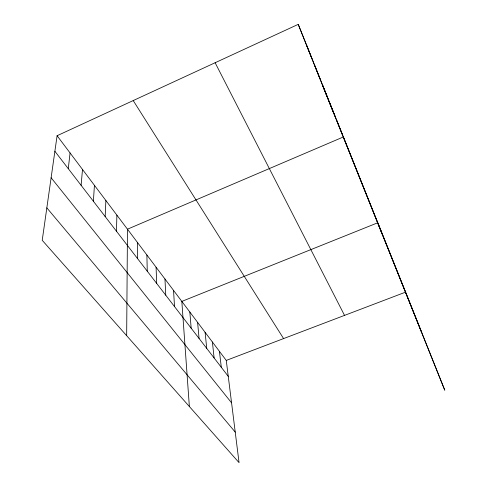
<?xml version="1.0" encoding="UTF-8"?>
<svg xmlns="http://www.w3.org/2000/svg" width="487" height="487" viewBox="0 0 487 487"><rect width="100%" height="100%" fill="white"/><g stroke="black" fill="none" stroke-linecap="round" stroke-linejoin="round"><path stroke-width="0.73" d="M126.669 335.695L127.466 229.194L343.372 136.957L382.143 234.016M116.478 231.24L116.886 215.138M105.174 216.563L105.88 200.528M93.388 201.265L94.429 185.316M81.104 185.316L82.504 169.47M68.277 168.672L70.067 152.955M57.095 135.727L42.223 240.304L239.056 462.65L226.26 360.417L57.095 135.727L298.233 24.35L421.772 332.658M226.26 360.417L405.574 292.145M46.837 207.864L235.227 432.097M51.117 177.755L231.569 402.822M54.885 151.28L228.251 376.329M133.219 100.566L283.586 338.587M215.126 62.732L344.528 315.387M322.704 85.682L444.777 390.203L377.766 222.766L181.828 301.404L189.364 406.523M322.266 84.312L327.861 98.331M329.596 102.605L335.287 116.843M336.627 120.137L342.391 134.564M306.603 45.242L311.978 58.708M314.608 65.209L320.105 78.973M298.233 24.35L333.863 113.635M219.43 351.34L221.305 367.314M212.381 341.984L214.134 358M205.106 332.323L206.725 348.388M197.6 322.351L199.073 338.459M189.845 312.045L191.166 328.195M173.542 290.392L174.523 306.585M164.965 279.002L165.757 295.207M156.083 267.211L156.674 283.416M146.885 254.993L147.257 271.192M137.352 242.331L137.486 258.512"/></g></svg>
